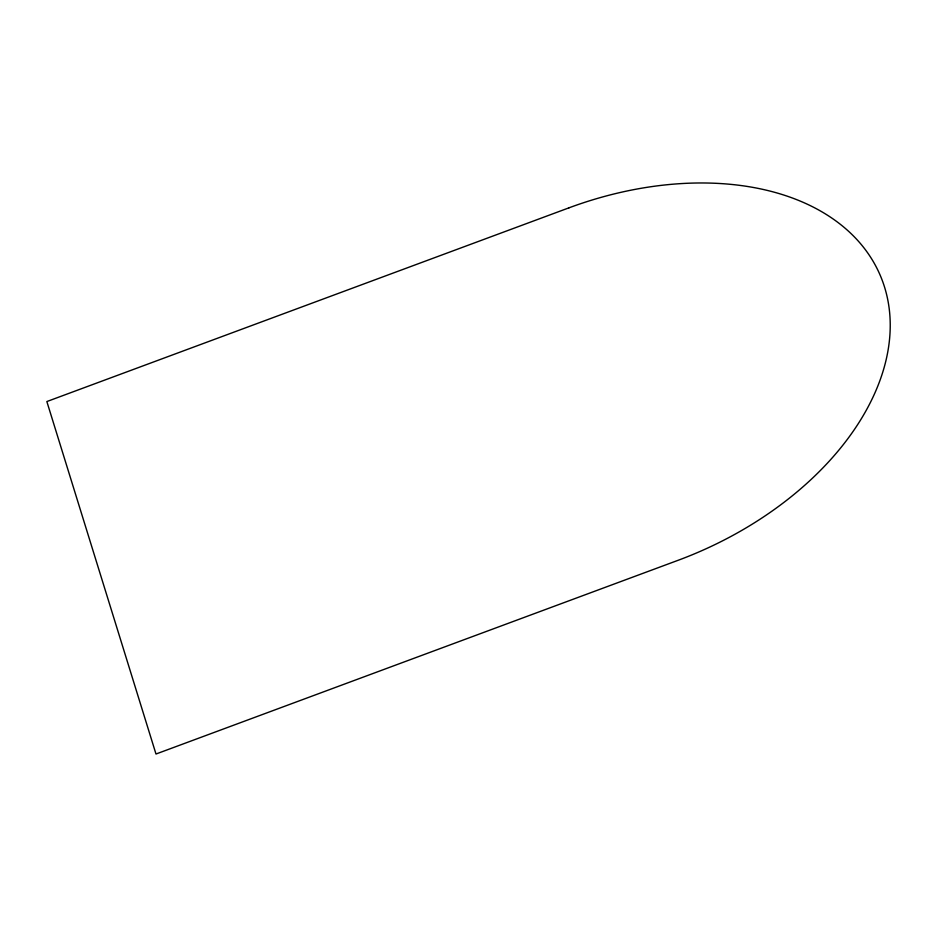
<?xml version="1.0" encoding="UTF-8"?>
<svg xmlns="http://www.w3.org/2000/svg" width="937" height="937" viewBox="0 0 937 937"><rect width="100%" height="100%" fill="white"/><g stroke="black" fill="none" stroke-linecap="round" stroke-linejoin="round"><path stroke-width="1.41" d="M568.958 207.838L46.85 401.551L155.987 754.016L678.095 560.303A278.769 183.992 -22.8 0 0 884.587 287.214A278.769 183.992 -22.8 0 0 568.958 207.838"/></g></svg>
